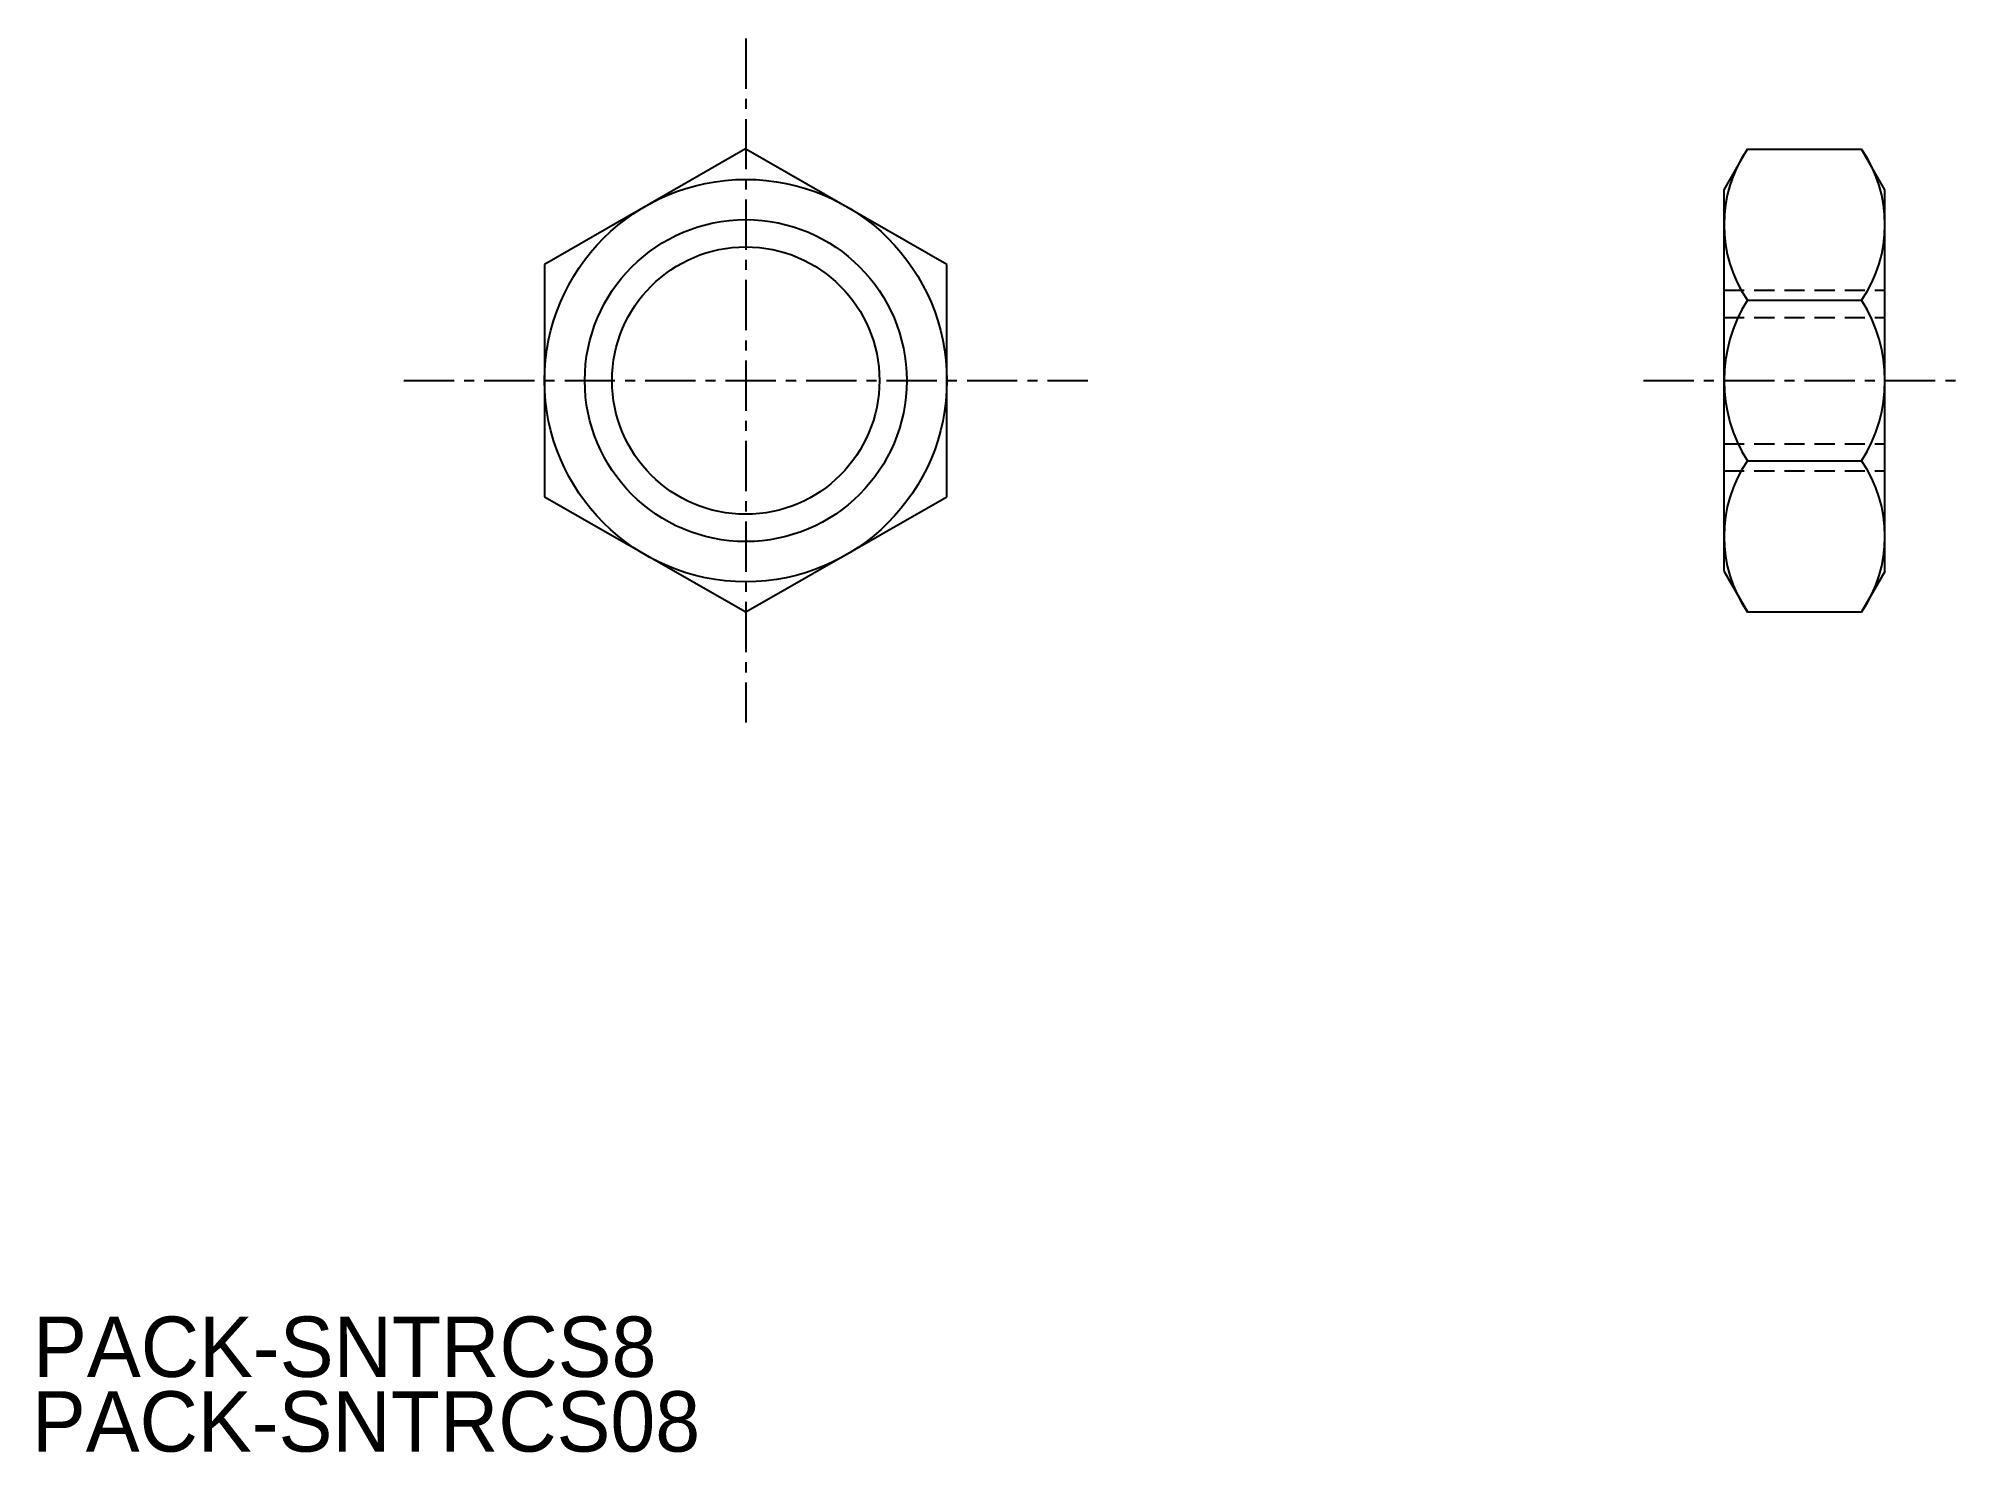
# Model space of a CAD drawing. Extents: x 6.8 to 54.7, y -5.3 to 29.9.
import ezdxf

# ---------------------------------------------------------------- set-up
doc = ezdxf.new("R2010")
doc.units = 0
doc.linetypes.add('CENTER', pattern=[2, 1.25, -0.25, 0.25, -0.25])
doc.linetypes.add('DASHED', pattern=[0.75, 0.5, -0.25])
doc.layers.get('0').update_dxf_attribs({"linetype": 'CONTINUOUS'})
doc.layers.add('CENTER', color=1, linetype='CENTER')

msp = doc.modelspace()

# ---------------------------------------------------------------- linework, layer by layer
at = {"color": 7, "linetype": 'CONTINUOUS'}
for p, q in [((24.341, 27.13), (19.351, 24.261)), ((29.351, 24.261), (24.351, 27.124)), ((48.666, 26.118), (49.246, 27.124)), ((49.246, 27.124), (52.085, 27.124)), ((52.666, 26.118), (52.085, 27.124)), ((48.666, 16.629), (48.666, 26.118)), ((52.666, 16.629), (52.666, 26.118)), ((52.666, 16.629), (52.666, 26.118)), ((19.351, 24.261), (19.351, 18.487)), ((29.351, 18.487), (29.351, 24.261)), ((49.246, 23.371), (52.085, 23.371)), ((49.246, 19.377), (52.085, 19.377)), ((19.351, 18.487), (24.351, 15.624)), ((24.351, 15.624), (29.351, 18.487)), ((48.666, 16.629), (49.246, 15.624)), ((52.666, 16.629), (52.085, 15.624)), ((49.246, 15.624), (52.085, 15.624))]:
    msp.add_line(p, q, dxfattribs=at)
at = {"color": 3, "linetype": 'DASHED'}
for p, q in [((48.666, 23.618), (52.666, 23.618)), ((48.666, 22.942), (52.666, 22.942)), ((48.666, 19.806), (52.666, 19.806)), ((48.666, 19.129), (52.666, 19.129))]:
    msp.add_line(p, q, dxfattribs=at)
at = {"color": 7, "linetype": 'CONTINUOUS'}
for radius in [5, 3.323]:
    msp.add_circle((24.351, 21.374), radius, dxfattribs=at)
at = {"color": 3, "linetype": 'CONTINUOUS'}
msp.add_circle((24.351, 21.374), 4, dxfattribs=at)
at = {"color": 7, "linetype": 'CONTINUOUS'}
for centre, radius, start, end in [((51.988, 25.248), 3.323, 145.6157, 214.3843), ((49.343, 25.248), 3.323, 325.6157, 34.3843), ((52.392, 21.374), 3.726, 147.5836, 212.4164), ((48.94, 21.374), 3.726, 327.5836, 32.4164), ((51.988, 17.5), 3.323, 145.6157, 214.3843), ((49.343, 17.5), 3.323, 325.6157, 34.3843)]:
    msp.add_arc(centre, radius, start, end, dxfattribs=at)
at = {"layer": 'CENTER', "color": 1, "linetype": 'CENTER'}
for p, q in [((24.351, 29.874), (24.351, 12.874)), ((15.851, 21.374), (32.851, 21.374)), ((46.666, 21.374), (54.666, 21.374))]:
    msp.add_line(p, q, dxfattribs=at)

# ---------------------------------------------------------------- texts
at = {"color": 7, "linetype": 'CONTINUOUS'}
for s, p in [('PACK-SNTRCS8', (6.639, -3.385)), ('PACK-SNTRCS08', (6.61, -5.241))]:
    msp.add_text(s, height=1.5, dxfattribs=at).set_placement(p)

doc.saveas('drawing.dxf')
